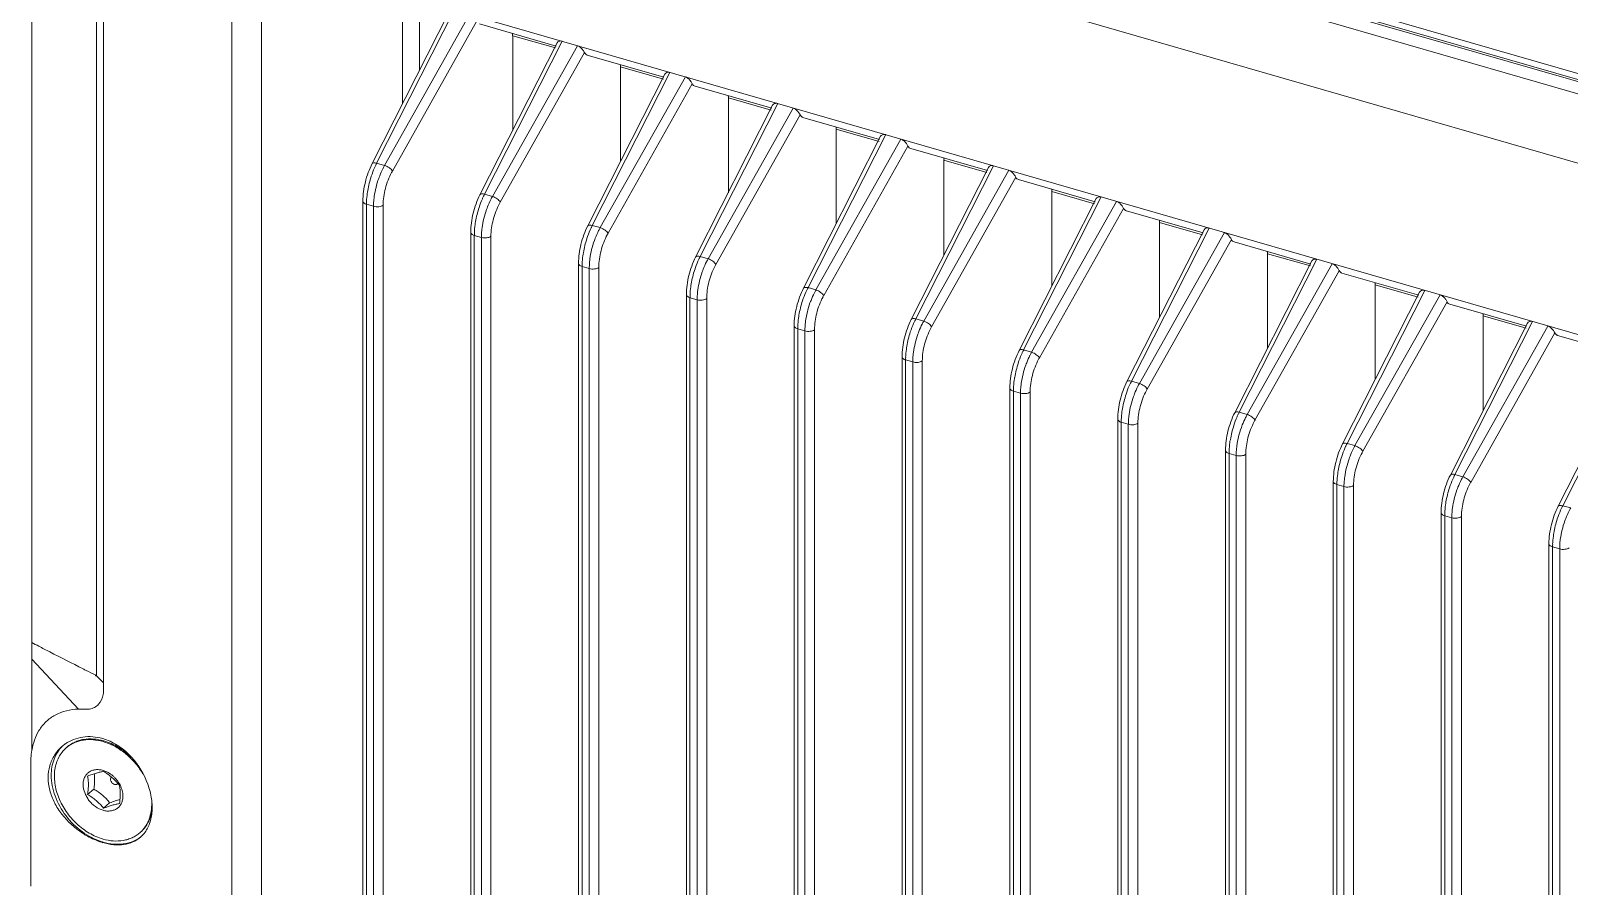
# Model space of a CAD drawing. Header units: millimetres. Extents: x 0 to 3564, y 0 to 2520.
# Drawn here: x 2375.2 to 2484, y 1919.8 to 1980.3 of the extents above; entities that cross this region are included whole.
import ezdxf

# ---------------------------------------------------------------- set-up
doc = ezdxf.new("R2010")
doc.units = ezdxf.units.MM
doc.layers.get('0').update_dxf_attribs({"lineweight": 13})

# ---------------------------------------------------------------- blocks, each defined once
blk = doc.blocks.new('A$C00222079')
for p, q in [((6.22, 23.87), (5.78, 23.49)), ((6.91, 22.51), (7.34, 22.89))]:
    blk.add_line(p, q)
for centre, radius, start, end in [((5.82, 23.86), 3.73, 71.8128, 73.8925), ((5.77, 24.8), 2.76, 124.5333, 130.8986), ((5.73, 25.09), 2.24, 128.8705, 130.8938), ((5.28, 22.37), 5.1, 30.4323, 31.1555), ((8.01, 22.47), 2.24, 310.8941, 312.9155), ((8.16, 22.04), 2.07, 310.9239, 318.5391), ((8.15, 24.58), 4.68, 253.0269, 253.8963), ((8.03, 24.1), 4.14, 252.6139, 253.8954)]:
    blk.add_arc(centre, radius, start, end)
for points, knots in [([(6.85, 27.44), (6.62, 27.5), (6.15, 27.59), (5.45, 27.57), (4.79, 27.4), (4.39, 27.19), (4.21, 27.07)], [0, 0, 0, 0, 0.261998, 0.514879, 0.76, 1, 1, 1, 1]), ([(4.33, 26.84), (4.41, 26.91), (4.58, 27.03), (4.87, 27.19), (5.17, 27.31), (5.62, 27.41), (6.22, 27.43), (6.69, 27.34), (6.93, 27.27)], [0, 0, 0, 0, 0.116286, 0.233593, 0.352871, 0.474937, 0.729326, 1, 1, 1, 1]), ([(6.87, 27.22), (6.64, 27.29), (6.18, 27.38), (5.6, 27.36), (5.16, 27.27), (4.86, 27.16), (4.58, 27.02), (4.41, 26.9), (4.33, 26.84)], [0, 0, 0, 0, 0.270316, 0.524847, 0.647069, 0.766487, 0.883841, 1, 1, 1, 1]), ([(9.65, 25.01), (9.49, 25.28), (9.12, 25.78), (8.45, 26.42), (7.7, 26.92), (7.15, 27.14), (6.87, 27.22)], [0, 0, 0, 0, 0.256117, 0.511979, 0.761604, 1, 1, 1, 1]), ([(6.93, 27.27), (7.28, 27.17), (7.98, 26.86), (8.59, 26.39), (8.87, 26.12)], [0, 0, 0, 0, 0.487118, 1, 1, 1, 1]), ([(8.88, 26.13), (8.61, 26.42), (8.03, 26.93), (7.33, 27.28), (6.98, 27.4)], [0, 0, 0, 0, 0.511319, 1, 1, 1, 1]), ([(3.97, 26.88), (3.77, 26.7), (3.41, 26.29), (3.07, 25.52), (2.96, 24.66), (3.08, 23.77), (3.41, 22.89), (4.12, 21.79), (4.87, 21.11), (5.43, 20.75)], [0, 0, 0, 0, 0.110779, 0.223415, 0.340175, 0.462703, 0.591528, 0.725827, 1, 1, 1, 1]), ([(3.98, 26.88), (3.85, 26.75), (3.63, 26.47), (3.3, 25.81), (3.21, 25.23), (3.21, 24.85)], [0, 0, 0, 0, 0.237804, 0.481875, 1, 1, 1, 1]), ([(4.27, 26.78), (4.16, 26.69), (3.96, 26.48), (3.73, 26.12), (3.56, 25.7), (3.45, 25.25), (3.42, 24.77), (3.46, 24.27), (3.56, 23.76), (3.73, 23.25), (3.97, 22.75), (4.26, 22.27), (4.61, 21.83), (5, 21.42), (5.43, 21.06), (6.04, 20.66), (6.53, 20.44), (6.87, 20.34)], [0, 0, 0, 0, 0.05183, 0.104458, 0.158586, 0.214743, 0.27325, 0.33421, 0.397528, 0.46294, 0.530041, 0.598325, 0.667217, 0.736111, 0.804398, 0.871501, 1, 1, 1, 1]), ([(10.33, 22.19), (10.36, 22.52), (10.33, 23.21), (9.97, 24.6), (9.38, 25.58), (8.88, 26.13)], [0, 0, 0, 0, 0.230273, 0.47968, 1, 1, 1, 1]), ([(6.87, 25.19), (6.78, 25.21), (6.6, 25.25), (6.34, 25.25), (6.09, 25.19), (5.87, 25.07), (5.69, 24.91), (5.56, 24.7), (5.48, 24.45), (5.46, 24.28), (5.46, 24.19)], [0, 0, 0, 0, 0.136999, 0.266428, 0.389247, 0.50766, 0.62481, 0.744133, 0.86857, 1, 1, 1, 1]), ([(6.91, 25.11), (6.83, 25.1), (6.66, 25.07), (6.39, 25), (6.09, 24.9), (5.89, 24.83), (5.78, 24.79)], [0, 0, 0, 0, 0.204428, 0.440769, 0.709115, 1, 1, 1, 1]), ([(8.08, 24.16), (8.01, 24.28), (7.9, 24.46), (7.72, 24.67), (7.52, 24.85), (7.24, 25.05), (6.99, 25.15), (6.87, 25.19)], [0, 0, 0, 0, 0.25442, 0.382873, 0.510825, 0.761319, 1, 1, 1, 1]), ([(8.03, 24.14), (7.96, 24.23), (7.8, 24.42), (7.53, 24.68), (7.23, 24.91), (7.02, 25.05), (6.91, 25.11)], [0, 0, 0, 0, 0.243221, 0.492743, 0.746206, 1, 1, 1, 1]), ([(3.21, 24.85), (3.21, 24.36), (3.42, 23.32), (4.2, 21.93), (5.34, 20.8), (6.3, 20.3), (6.79, 20.15)], [0, 0, 0, 0, 0.237626, 0.493501, 0.752993, 1, 1, 1, 1]), ([(5.46, 24.19), (5.46, 23.99), (5.53, 23.7), (5.7, 23.33), (5.87, 23.07), (6.08, 22.83), (6.4, 22.57), (6.68, 22.43), (6.87, 22.38)], [0, 0, 0, 0, 0.237649, 0.364578, 0.494405, 0.625031, 0.754273, 1, 1, 1, 1]), ([(5.84, 24.19), (5.84, 24.29), (5.83, 24.49), (5.8, 24.69), (5.78, 24.79)], [0, 0, 0, 0, 0.522764, 1, 1, 1, 1]), ([(5.78, 23.49), (5.79, 23.55), (5.82, 23.78), (5.84, 24.01), (5.84, 24.19)], [0, 0, 0, 0, 0.258902, 1, 1, 1, 1]), ([(6.22, 23.87), (6.23, 23.93), (6.26, 24.16), (6.28, 24.39), (6.28, 24.57)], [0, 0, 0, 0, 0.258895, 1, 1, 1, 1]), ([(6.28, 24.57), (6.28, 24.6), (6.27, 24.73), (6.26, 24.86), (6.25, 24.95)], [0, 0, 0, 0, 0.260939, 1, 1, 1, 1]), ([(7.4, 24.57), (7.4, 24.6), (7.41, 24.64), (7.44, 24.69), (7.45, 24.72), (7.46, 24.73)], [0, 0, 0, 0, 0.51828, 0.762133, 1, 1, 1, 1]), ([(7.68, 24.2), (7.64, 24.21), (7.57, 24.25), (7.48, 24.34), (7.42, 24.45), (7.4, 24.53), (7.4, 24.57)], [0, 0, 0, 0, 0.246106, 0.505616, 0.761983, 1, 1, 1, 1]), ([(7.92, 24.27), (7.91, 24.25), (7.88, 24.22), (7.82, 24.2), (7.75, 24.19), (7.71, 24.2), (7.68, 24.2)], [0, 0, 0, 0, 0.235089, 0.474254, 0.727492, 1, 1, 1, 1]), ([(8.03, 24.14), (8.05, 24.04), (8.08, 23.84), (8.09, 23.64), (8.09, 23.54)], [0, 0, 0, 0, 0.477241, 1, 1, 1, 1]), ([(8.28, 23.38), (8.28, 23.51), (8.24, 23.78), (8.14, 24.03), (8.08, 24.16)], [0, 0, 0, 0, 0.484404, 1, 1, 1, 1]), ([(5.78, 23.49), (5.89, 23.42), (6.1, 23.29), (6.4, 23.06), (6.67, 22.8), (6.83, 22.61), (6.91, 22.51)], [0, 0, 0, 0, 0.253794, 0.507257, 0.756779, 1, 1, 1, 1]), ([(7.34, 22.89), (7.27, 22.99), (7.11, 23.18), (6.84, 23.44), (6.54, 23.67), (6.33, 23.8), (6.22, 23.87)], [0, 0, 0, 0, 0.243221, 0.492743, 0.746206, 1, 1, 1, 1]), ([(6.87, 22.38), (6.96, 22.35), (7.14, 22.31), (7.41, 22.32), (7.65, 22.38), (7.87, 22.49), (8.05, 22.66), (8.18, 22.87), (8.26, 23.11), (8.28, 23.29), (8.28, 23.38)], [0, 0, 0, 0, 0.136999, 0.266428, 0.389247, 0.50766, 0.62481, 0.744133, 0.86857, 1, 1, 1, 1]), ([(6.91, 22.51), (7.01, 22.55), (7.22, 22.63), (7.51, 22.73), (7.78, 22.8), (7.95, 22.83), (8.03, 22.84)], [0, 0, 0, 0, 0.290885, 0.559231, 0.795572, 1, 1, 1, 1]), ([(8.07, 23.13), (7.95, 23.1), (7.71, 23.03), (7.47, 22.94), (7.34, 22.89)], [0, 0, 0, 0, 0.473379, 1, 1, 1, 1]), ([(8.09, 23.54), (8.09, 23.48), (8.08, 23.25), (8.06, 23.01), (8.03, 22.84)], [0, 0, 0, 0, 0.239408, 1, 1, 1, 1]), ([(9.53, 20.83), (9.6, 20.89), (9.72, 21.02), (9.88, 21.24), (10.02, 21.48), (10.17, 21.83), (10.29, 22.31), (10.32, 22.7), (10.31, 22.91)], [0, 0, 0, 0, 0.11782, 0.236586, 0.356981, 0.479606, 0.733095, 1, 1, 1, 1]), ([(10.31, 22.2), (10.28, 22.06), (10.2, 21.8), (10.03, 21.43), (9.81, 21.1), (9.63, 20.92), (9.53, 20.83)], [0, 0, 0, 0, 0.259837, 0.511539, 0.757326, 1, 1, 1, 1]), ([(9.72, 20.66), (9.89, 20.86), (10.18, 21.35), (10.3, 21.9), (10.33, 22.19)], [0, 0, 0, 0, 0.476373, 1, 1, 1, 1]), ([(5.43, 20.75), (5.54, 20.68), (5.97, 20.42), (6.43, 20.22), (6.78, 20.11)], [0, 0, 0, 0, 0.257591, 1, 1, 1, 1]), ([(6.87, 20.34), (7.11, 20.27), (7.58, 20.18), (8.18, 20.21), (8.63, 20.31), (8.93, 20.43), (9.22, 20.58), (9.39, 20.71), (9.47, 20.78)], [0, 0, 0, 0, 0.270674, 0.525062, 0.647129, 0.766407, 0.883714, 1, 1, 1, 1]), ([(6.85, 20.09), (7.1, 20.02), (7.6, 19.92), (8.33, 19.92), (8.99, 20.1), (9.36, 20.33), (9.52, 20.47)], [0, 0, 0, 0, 0.280581, 0.537986, 0.774784, 1, 1, 1, 1]), ([(6.88, 20.12), (7.11, 20.05), (7.58, 19.96), (8.28, 19.97), (8.92, 20.12), (9.31, 20.32), (9.48, 20.45)], [0, 0, 0, 0, 0.269777, 0.524852, 0.766736, 1, 1, 1, 1])]:
    blk.add_open_spline(points, degree=3, knots=knots)

msp = doc.modelspace()

# ---------------------------------------------------------------- linework, layer by layer
for p, q in [((2389.42, 1885.41), (2389.42, 2010.64)), ((2391.53, 1916.68), (2391.53, 2011.08)), ((2375.29, 1937.05), (2375.29, 2005.43)), ((2379.85, 1934.69), (2379.85, 1997.06)), ((2380.35, 1997.04), (2380.35, 1934.2)), ((2500.32, 1972.68), (2436.7, 1991.05)), ((2434.5, 1990.26), (2500.32, 1971.26)), ((2500.32, 1972.13), (2435.25, 1990.91)), ((2500.3, 1972.26), (2436.32, 1990.73)), ((2432.02, 1986.06), (2501.3, 1966.06)), ((2399.22, 1983.43), (2529.88, 1945.71)), ((2399.34, 1970.87), (2404.79, 1981.6)), ((2399.66, 1970.91), (2405.15, 1981.72)), ((2406.23, 1981.4), (2400.22, 1970.75)), ((2401.5, 1981.73), (2401.5, 1975.11)), ((2402.7, 1981.81), (2402.7, 1977.49)), ((2400.78, 1970.35), (2406.73, 1980.91)), ((2412.35, 1979.18), (2406.92, 1980.74)), ((2406.96, 1968.67), (2412.41, 1979.4)), ((2407.28, 1968.71), (2412.77, 1979.52)), ((2413.86, 1979.2), (2407.85, 1968.55)), ((2409.28, 1973.22), (2409.28, 1979.91)), ((2412.31, 1979.04), (2409.28, 1979.91)), ((2408.4, 1968.15), (2414.35, 1978.71)), ((2419.97, 1976.98), (2414.54, 1978.54)), ((2414.58, 1966.47), (2420.03, 1977.2)), ((2414.9, 1966.51), (2420.39, 1977.32)), ((2421.48, 1977), (2415.47, 1966.35)), ((2416.9, 1971.02), (2416.9, 1977.71)), ((2419.93, 1976.84), (2416.9, 1977.71)), ((2416.02, 1965.95), (2421.97, 1976.51)), ((2427.59, 1974.78), (2422.17, 1976.34)), ((2422.2, 1964.27), (2427.65, 1975)), ((2422.53, 1964.31), (2428.01, 1975.12)), ((2429.1, 1974.8), (2423.09, 1964.15)), ((2424.52, 1968.82), (2424.52, 1975.51)), ((2427.55, 1974.64), (2424.52, 1975.51)), ((2423.64, 1963.75), (2429.59, 1974.31)), ((2435.21, 1972.58), (2429.79, 1974.14)), ((2429.83, 1962.07), (2435.27, 1972.8)), ((2430.15, 1962.11), (2435.64, 1972.92)), ((2436.72, 1972.6), (2430.71, 1961.95)), ((2432.14, 1966.62), (2432.14, 1973.31)), ((2435.17, 1972.44), (2432.14, 1973.31)), ((2431.26, 1961.55), (2437.21, 1972.11)), ((2442.83, 1970.38), (2437.41, 1971.94)), ((2399.66, 1970.91), (2400.22, 1970.75)), ((2437.45, 1959.87), (2442.9, 1970.6)), ((2437.77, 1959.91), (2443.26, 1970.72)), ((2444.34, 1970.4), (2438.33, 1959.75)), ((2439.76, 1964.42), (2439.76, 1971.11)), ((2442.79, 1970.24), (2439.76, 1971.11)), ((2438.88, 1959.35), (2444.84, 1969.91)), ((2450.45, 1968.18), (2445.03, 1969.74)), ((2398.69, 1884.91), (2398.69, 1968.22)), ((2407.28, 1968.71), (2407.85, 1968.55)), ((2445.07, 1957.67), (2450.52, 1968.4)), ((2445.39, 1957.71), (2450.88, 1968.52)), ((2451.96, 1968.2), (2445.95, 1957.55)), ((2447.38, 1962.22), (2447.38, 1968.91)), ((2450.41, 1968.04), (2447.38, 1968.91)), ((2398.94, 1968), (2398.94, 1884.7)), ((2399.45, 1967.86), (2398.94, 1968)), ((2399.45, 1884.55), (2399.45, 1967.86)), ((2400.12, 1967.94), (2400.12, 1884.64)), ((2446.5, 1957.15), (2452.46, 1967.71)), ((2458.07, 1965.98), (2452.65, 1967.54)), ((2406.31, 1966.02), (2406.31, 1966.02)), ((2406.31, 1882.71), (2406.31, 1966.02)), ((2414.9, 1966.51), (2415.47, 1966.35)), ((2452.69, 1955.47), (2458.14, 1966.2)), ((2453.01, 1955.51), (2458.5, 1966.32)), ((2455, 1960.02), (2455, 1966.71)), ((2458.03, 1965.84), (2455, 1966.71)), ((2406.56, 1965.8), (2406.56, 1882.5)), ((2407.07, 1965.66), (2406.56, 1965.8)), ((2407.07, 1882.35), (2407.07, 1965.66)), ((2407.74, 1965.74), (2407.74, 1882.44)), ((2459.58, 1966), (2453.57, 1955.35)), ((2454.12, 1954.95), (2460.08, 1965.51)), ((2465.7, 1963.78), (2460.27, 1965.34)), ((2422.53, 1964.31), (2423.09, 1964.15)), ((2460.31, 1953.27), (2465.76, 1964)), ((2460.63, 1953.31), (2466.12, 1964.12)), ((2462.62, 1957.82), (2462.62, 1964.51)), ((2465.66, 1963.64), (2462.62, 1964.51)), ((2413.93, 1880.51), (2413.93, 1963.82)), ((2414.18, 1963.6), (2414.18, 1880.3)), ((2414.69, 1963.46), (2414.18, 1963.6)), ((2414.69, 1880.15), (2414.69, 1963.46)), ((2415.36, 1963.54), (2415.36, 1880.24)), ((2467.2, 1963.8), (2461.19, 1953.15)), ((2461.74, 1952.75), (2467.7, 1963.31)), ((2473.32, 1961.58), (2467.89, 1963.14)), ((2430.15, 1962.11), (2430.71, 1961.95)), ((2467.93, 1951.07), (2473.38, 1961.8)), ((2468.25, 1951.11), (2473.74, 1961.92)), ((2470.24, 1955.62), (2470.24, 1962.31)), ((2473.28, 1961.44), (2470.24, 1962.31)), ((2421.55, 1878.31), (2421.55, 1961.62)), ((2421.8, 1961.4), (2421.8, 1878.1)), ((2422.31, 1961.26), (2421.8, 1961.4)), ((2422.31, 1877.95), (2422.31, 1961.26)), ((2422.99, 1961.34), (2422.99, 1878.04)), ((2474.82, 1961.6), (2468.81, 1950.95)), ((2469.36, 1950.55), (2475.32, 1961.11)), ((2480.94, 1959.38), (2475.51, 1960.94)), ((2437.77, 1959.91), (2438.33, 1959.75)), ((2475.55, 1948.87), (2481, 1959.6)), ((2475.87, 1948.91), (2481.36, 1959.72)), ((2477.87, 1953.42), (2477.87, 1960.11)), ((2480.9, 1959.24), (2477.87, 1960.11)), ((2429.17, 1876.11), (2429.17, 1959.42)), ((2429.42, 1959.2), (2429.42, 1875.9)), ((2429.93, 1959.06), (2429.42, 1959.2)), ((2429.93, 1875.75), (2429.93, 1959.06)), ((2430.61, 1959.14), (2430.61, 1875.84)), ((2482.45, 1959.4), (2476.43, 1948.75)), ((2476.99, 1948.35), (2482.94, 1958.91)), ((2488.56, 1957.18), (2483.13, 1958.74)), ((2445.39, 1957.71), (2445.95, 1957.55)), ((2483.17, 1946.67), (2488.62, 1957.4)), ((2483.49, 1946.71), (2488.98, 1957.52)), ((2436.8, 1873.91), (2436.8, 1957.22)), ((2437.05, 1957), (2437.05, 1873.7)), ((2437.55, 1956.86), (2437.05, 1957)), ((2437.55, 1873.55), (2437.55, 1956.86)), ((2438.23, 1956.94), (2438.23, 1873.64)), ((2453.01, 1955.51), (2453.57, 1955.35)), ((2444.42, 1955.02), (2444.42, 1955.02)), ((2444.42, 1871.71), (2444.42, 1955.02)), ((2444.67, 1954.8), (2444.67, 1871.5)), ((2445.17, 1954.66), (2444.67, 1954.8)), ((2445.17, 1871.35), (2445.17, 1954.66)), ((2445.85, 1954.74), (2445.85, 1871.44)), ((2460.63, 1953.31), (2461.19, 1953.15)), ((2452.04, 1952.82), (2452.04, 1952.82)), ((2452.04, 1869.51), (2452.04, 1952.82)), ((2452.29, 1952.6), (2452.29, 1869.3)), ((2452.79, 1952.46), (2452.29, 1952.6)), ((2452.79, 1869.15), (2452.79, 1952.46)), ((2453.47, 1952.54), (2453.47, 1869.24)), ((2468.25, 1951.11), (2468.81, 1950.95)), ((2459.66, 1950.62), (2459.66, 1950.62)), ((2459.66, 1867.31), (2459.66, 1950.62)), ((2459.91, 1950.4), (2459.91, 1867.1)), ((2460.41, 1950.26), (2459.91, 1950.4)), ((2460.41, 1866.95), (2460.41, 1950.26)), ((2461.09, 1950.34), (2461.09, 1867.04)), ((2475.87, 1948.91), (2476.43, 1948.75)), ((2467.28, 1865.11), (2467.28, 1948.42)), ((2467.53, 1948.2), (2467.53, 1864.9)), ((2468.03, 1948.06), (2467.53, 1948.2)), ((2468.03, 1864.75), (2468.03, 1948.06)), ((2468.71, 1948.14), (2468.71, 1864.84)), ((2483.49, 1946.71), (2484.06, 1946.55)), ((2474.9, 1946.22), (2474.9, 1946.22)), ((2474.9, 1862.91), (2474.9, 1946.22)), ((2475.15, 1946), (2475.15, 1862.7)), ((2475.66, 1945.86), (2475.15, 1946)), ((2475.66, 1862.55), (2475.66, 1945.86)), ((2476.33, 1945.94), (2476.33, 1862.64)), ((2482.52, 1944.02), (2482.52, 1944.02)), ((2482.52, 1860.71), (2482.52, 1944.02)), ((2482.77, 1943.8), (2482.77, 1860.5)), ((2483.28, 1943.66), (2482.77, 1943.8)), ((2483.28, 1860.35), (2483.28, 1943.66)), ((2375.29, 1935.86), (2375.29, 1937.05)), ((2375.29, 1929.43), (2375.29, 1935.86)), ((2375.29, 1935.86), (2378.59, 1932.34)), ((2380.35, 1934.2), (2379.85, 1934.69)), ((2375.21, 1928.49), (2375.23, 1928.89)), ((2375.21, 1928.49), (2375.21, 1919.83))]:
    msp.add_line(p, q)
for centre, radius, start, end in [((2404.63, 1968.36), 5.58, 152.8673, 154.423), ((2404.93, 1968.12), 5.39, 150.7988, 153.359), ((2405.99, 1967.78), 7.06, 161.8313, 170.2792), ((2404.58, 1968.2), 4.37, 150.5754, 152.0618), ((2403.8, 1968), 4.86, 177.8387, 179.978), ((2412.25, 1966.16), 5.58, 152.8673, 154.423), ((2412.55, 1965.92), 5.39, 150.7988, 153.359), ((2404.07, 1967.85), 4.63, 176.5584, 179.9519), ((2413.61, 1965.58), 7.06, 161.8313, 170.2792), ((2412.2, 1966), 4.37, 150.5754, 152.0618), ((2419.87, 1963.96), 5.58, 152.8673, 154.423), ((2420.17, 1963.72), 5.39, 150.7988, 153.359), ((2411.43, 1965.8), 4.86, 177.8387, 179.978), ((2411.69, 1965.65), 4.63, 176.5584, 179.9519), ((2421.23, 1963.38), 7.06, 161.8313, 170.2792), ((2419.82, 1963.8), 4.37, 150.5754, 152.0618), ((2427.5, 1961.76), 5.58, 152.8673, 154.423), ((2427.8, 1961.52), 5.39, 150.7988, 153.359), ((2419.05, 1963.6), 4.86, 177.8387, 179.978), ((2419.32, 1963.45), 4.63, 176.5584, 179.9519), ((2428.85, 1961.18), 7.06, 161.8313, 170.2792), ((2427.44, 1961.6), 4.37, 150.5754, 152.0618), ((2435.12, 1959.56), 5.58, 152.8673, 154.423), ((2435.42, 1959.32), 5.39, 150.7988, 153.359), ((2426.67, 1961.4), 4.86, 177.8387, 179.978), ((2426.94, 1961.25), 4.63, 176.5584, 179.9519), ((2436.47, 1958.98), 7.06, 161.8313, 170.2792), ((2435.06, 1959.4), 4.37, 150.5754, 152.0618), ((2442.74, 1957.36), 5.58, 152.8673, 154.423), ((2443.04, 1957.12), 5.39, 150.7988, 153.359), ((2434.29, 1959.2), 4.86, 177.8387, 179.978), ((2434.56, 1959.05), 4.63, 176.5584, 179.9519), ((2444.09, 1956.78), 7.06, 161.8313, 170.2792), ((2442.69, 1957.2), 4.37, 150.5754, 152.0618), ((2450.36, 1955.16), 5.58, 152.8673, 154.423), ((2450.66, 1954.92), 5.39, 150.7988, 153.359), ((2441.91, 1957), 4.86, 177.8387, 179.978), ((2442.18, 1956.85), 4.63, 176.5584, 179.9519), ((2451.72, 1954.58), 7.06, 161.8313, 170.2792), ((2450.31, 1955), 4.37, 150.5754, 152.0618), ((2457.98, 1952.96), 5.58, 152.8673, 154.423), ((2458.28, 1952.72), 5.39, 150.7988, 153.359), ((2449.53, 1954.8), 4.86, 177.8387, 179.978), ((2449.8, 1954.65), 4.63, 176.5584, 179.9519), ((2459.34, 1952.38), 7.06, 161.8313, 170.2792), ((2457.93, 1952.8), 4.37, 150.5754, 152.0618), ((2465.6, 1950.76), 5.58, 152.8673, 154.423), ((2465.9, 1950.52), 5.39, 150.7988, 153.359), ((2457.15, 1952.6), 4.86, 177.8387, 179.978), ((2457.42, 1952.45), 4.63, 176.5584, 179.9519), ((2466.96, 1950.18), 7.06, 161.8313, 170.2792), ((2465.55, 1950.6), 4.37, 150.5754, 152.0618), ((2473.22, 1948.56), 5.58, 152.8673, 154.423), ((2473.52, 1948.32), 5.39, 150.7988, 153.359), ((2464.77, 1950.4), 4.86, 177.8387, 179.978), ((2465.04, 1950.25), 4.63, 176.5584, 179.9519), ((2474.58, 1947.98), 7.06, 161.8313, 170.2792), ((2473.17, 1948.4), 4.37, 150.5754, 152.0618), ((2480.84, 1946.36), 5.58, 152.8673, 154.423), ((2481.14, 1946.12), 5.39, 150.7988, 153.359), ((2472.39, 1948.2), 4.86, 177.8387, 179.978), ((2472.66, 1948.05), 4.63, 176.5584, 179.9519), ((2482.2, 1945.78), 7.06, 161.8313, 170.2792), ((2480.79, 1946.2), 4.37, 150.5754, 152.0618), ((2488.46, 1944.16), 5.58, 152.8673, 154.423), ((2488.76, 1943.92), 5.39, 150.7988, 153.359), ((2480.01, 1946), 4.86, 177.8387, 179.978), ((2480.28, 1945.85), 4.63, 176.5584, 179.9519), ((2489.82, 1943.58), 7.06, 161.8313, 170.2792), ((2487.64, 1943.8), 4.86, 177.8387, 179.978), ((2487.91, 1943.65), 4.63, 176.5584, 179.9519), ((2393.86, 1970.83), 38.55, 241.2071, 242.0312)]:
    msp.add_arc(centre, radius, start, end)
for centre, start_param, end_param in [((2408.75, 1979.48), -0.975342, -0.77702), ((2414.81, 1979.51), -3.59988, -3.069737), ((2416.37, 1977.28), -0.975342, -0.77702), ((2422.43, 1977.31), -3.59988, -3.069737), ((2424, 1975.08), -0.975342, -0.77702), ((2430.05, 1975.11), -3.59988, -3.069737), ((2431.62, 1972.88), -0.975342, -0.77702), ((2437.67, 1972.91), -3.59988, -3.069737), ((2439.24, 1970.68), -0.975342, -0.77702), ((2445.29, 1970.71), -3.59988, -3.069737), ((2446.86, 1968.48), -0.975342, -0.77702), ((2452.91, 1968.51), -3.59988, -3.069737), ((2454.48, 1966.28), -0.975342, -0.77702), ((2460.53, 1966.31), -3.59988, -3.069737), ((2462.1, 1964.08), -0.975342, -0.77702), ((2468.15, 1964.11), -3.59988, -3.069737), ((2469.72, 1961.88), -0.975342, -0.77702), ((2475.77, 1961.91), -3.59988, -3.069737), ((2477.34, 1959.68), -0.975342, -0.77702), ((2483.4, 1959.71), -3.59988, -3.069737)]:
    msp.add_ellipse(centre, major_axis=(0.293, 0.956), ratio=0.452555, start_param=start_param, end_param=end_param)
for points, knots in [([(2412.77, 1979.52), (2412.7, 1979.54), (2412.56, 1979.54), (2412.44, 1979.45), (2412.41, 1979.4)], [0, 0, 0, 0, 0.557114, 1, 1, 1, 1]), ([(2414.07, 1979.08), (2414.06, 1979.09), (2413.99, 1979.14), (2413.92, 1979.19), (2413.86, 1979.2)], [0, 0, 0, 0, 0.260698, 1, 1, 1, 1]), ([(2414.35, 1978.71), (2414.32, 1978.77), (2414.24, 1978.9), (2414.14, 1979.02), (2414.07, 1979.08)], [0, 0, 0, 0, 0.445846, 1, 1, 1, 1]), ([(2420.39, 1977.32), (2420.32, 1977.34), (2420.18, 1977.34), (2420.06, 1977.25), (2420.03, 1977.2)], [0, 0, 0, 0, 0.557114, 1, 1, 1, 1]), ([(2421.69, 1976.88), (2421.68, 1976.89), (2421.61, 1976.94), (2421.54, 1976.99), (2421.48, 1977)], [0, 0, 0, 0, 0.260698, 1, 1, 1, 1]), ([(2421.97, 1976.51), (2421.94, 1976.57), (2421.86, 1976.7), (2421.76, 1976.82), (2421.69, 1976.88)], [0, 0, 0, 0, 0.445846, 1, 1, 1, 1]), ([(2428.01, 1975.12), (2427.94, 1975.14), (2427.8, 1975.14), (2427.68, 1975.05), (2427.65, 1975)], [0, 0, 0, 0, 0.557114, 1, 1, 1, 1]), ([(2429.32, 1974.68), (2429.3, 1974.69), (2429.23, 1974.74), (2429.16, 1974.79), (2429.1, 1974.8)], [0, 0, 0, 0, 0.260698, 1, 1, 1, 1]), ([(2429.59, 1974.31), (2429.56, 1974.37), (2429.48, 1974.5), (2429.38, 1974.62), (2429.32, 1974.68)], [0, 0, 0, 0, 0.445846, 1, 1, 1, 1]), ([(2435.64, 1972.92), (2435.56, 1972.94), (2435.42, 1972.94), (2435.3, 1972.85), (2435.28, 1972.8)], [0, 0, 0, 0, 0.557114, 1, 1, 1, 1]), ([(2436.94, 1972.48), (2436.92, 1972.49), (2436.85, 1972.54), (2436.78, 1972.59), (2436.72, 1972.6)], [0, 0, 0, 0, 0.260698, 1, 1, 1, 1]), ([(2437.21, 1972.11), (2437.19, 1972.17), (2437.1, 1972.3), (2437, 1972.42), (2436.94, 1972.48)], [0, 0, 0, 0, 0.445846, 1, 1, 1, 1]), ([(2399.34, 1970.87), (2399.13, 1970.46), (2398.82, 1969.59), (2398.69, 1968.67), (2398.69, 1968.22)], [0, 0, 0, 0, 0.505225, 1, 1, 1, 1]), ([(2399.6, 1970.77), (2399.57, 1970.71), (2399.45, 1970.45), (2399.35, 1970.19), (2399.28, 1969.98)], [0, 0, 0, 0, 0.24306, 1, 1, 1, 1]), ([(2399.34, 1970.87), (2399.36, 1970.91), (2399.49, 1970.95), (2399.59, 1970.93), (2399.66, 1970.91)], [0, 0, 0, 0, 0.379349, 1, 1, 1, 1]), ([(2399.81, 1969.83), (2399.83, 1969.89), (2399.92, 1970.13), (2400.03, 1970.36), (2400.11, 1970.54)], [0, 0, 0, 0, 0.254392, 1, 1, 1, 1]), ([(2400.22, 1970.75), (2400.34, 1970.71), (2400.55, 1970.6), (2400.73, 1970.44), (2400.78, 1970.35)], [0, 0, 0, 0, 0.547491, 1, 1, 1, 1]), ([(2443.26, 1970.72), (2443.19, 1970.74), (2443.04, 1970.74), (2442.92, 1970.65), (2442.9, 1970.6)], [0, 0, 0, 0, 0.557114, 1, 1, 1, 1]), ([(2444.56, 1970.28), (2444.54, 1970.29), (2444.48, 1970.34), (2444.4, 1970.39), (2444.34, 1970.4)], [0, 0, 0, 0, 0.260698, 1, 1, 1, 1]), ([(2399.45, 1968.13), (2399.46, 1968.27), (2399.52, 1968.85), (2399.66, 1969.41), (2399.81, 1969.83)], [0, 0, 0, 0, 0.239571, 1, 1, 1, 1]), ([(2400.12, 1967.94), (2400.12, 1968.34), (2400.24, 1969.14), (2400.53, 1969.89), (2400.72, 1970.25)], [0, 0, 0, 0, 0.490317, 1, 1, 1, 1]), ([(2444.84, 1969.91), (2444.81, 1969.97), (2444.72, 1970.1), (2444.62, 1970.22), (2444.56, 1970.28)], [0, 0, 0, 0, 0.445846, 1, 1, 1, 1]), ([(2398.94, 1968), (2398.91, 1968.01), (2398.8, 1968.05), (2398.69, 1968.14), (2398.69, 1968.22)], [0, 0, 0, 0, 0.323987, 1, 1, 1, 1]), ([(2399.03, 1968.97), (2399.02, 1968.9), (2398.98, 1968.64), (2398.95, 1968.38), (2398.94, 1968.18)], [0, 0, 0, 0, 0.257975, 1, 1, 1, 1]), ([(2406.96, 1968.67), (2406.75, 1968.26), (2406.44, 1967.39), (2406.31, 1966.47), (2406.31, 1966.02)], [0, 0, 0, 0, 0.505225, 1, 1, 1, 1]), ([(2407.22, 1968.57), (2407.19, 1968.51), (2407.07, 1968.25), (2406.97, 1967.99), (2406.9, 1967.78)], [0, 0, 0, 0, 0.24306, 1, 1, 1, 1]), ([(2406.96, 1968.67), (2406.98, 1968.71), (2407.11, 1968.75), (2407.22, 1968.73), (2407.28, 1968.71)], [0, 0, 0, 0, 0.379349, 1, 1, 1, 1]), ([(2407.43, 1967.63), (2407.45, 1967.69), (2407.54, 1967.93), (2407.65, 1968.16), (2407.73, 1968.34)], [0, 0, 0, 0, 0.254392, 1, 1, 1, 1]), ([(2407.85, 1968.55), (2407.97, 1968.51), (2408.17, 1968.4), (2408.35, 1968.24), (2408.4, 1968.15)], [0, 0, 0, 0, 0.547491, 1, 1, 1, 1]), ([(2450.88, 1968.52), (2450.81, 1968.54), (2450.66, 1968.54), (2450.54, 1968.45), (2450.52, 1968.4)], [0, 0, 0, 0, 0.557114, 1, 1, 1, 1]), ([(2452.18, 1968.08), (2452.16, 1968.09), (2452.1, 1968.14), (2452.02, 1968.19), (2451.96, 1968.2)], [0, 0, 0, 0, 0.260698, 1, 1, 1, 1]), ([(2400.12, 1967.94), (2400.04, 1967.87), (2399.8, 1967.81), (2399.57, 1967.82), (2399.45, 1967.86)], [0, 0, 0, 0, 0.463301, 1, 1, 1, 1]), ([(2407.08, 1965.93), (2407.08, 1966.07), (2407.14, 1966.65), (2407.28, 1967.21), (2407.43, 1967.63)], [0, 0, 0, 0, 0.239571, 1, 1, 1, 1]), ([(2407.74, 1965.74), (2407.74, 1966.14), (2407.87, 1966.94), (2408.15, 1967.69), (2408.34, 1968.05)], [0, 0, 0, 0, 0.490317, 1, 1, 1, 1]), ([(2452.46, 1967.71), (2452.43, 1967.77), (2452.34, 1967.9), (2452.24, 1968.02), (2452.18, 1968.08)], [0, 0, 0, 0, 0.445846, 1, 1, 1, 1]), ([(2406.56, 1965.8), (2406.53, 1965.81), (2406.42, 1965.85), (2406.31, 1965.94), (2406.31, 1966.02)], [0, 0, 0, 0, 0.323987, 1, 1, 1, 1]), ([(2406.65, 1966.77), (2406.64, 1966.7), (2406.6, 1966.44), (2406.57, 1966.18), (2406.57, 1965.98)], [0, 0, 0, 0, 0.257975, 1, 1, 1, 1]), ([(2414.58, 1966.47), (2414.37, 1966.06), (2414.06, 1965.19), (2413.93, 1964.27), (2413.93, 1963.82)], [0, 0, 0, 0, 0.505225, 1, 1, 1, 1]), ([(2414.84, 1966.37), (2414.81, 1966.31), (2414.69, 1966.05), (2414.59, 1965.79), (2414.52, 1965.58)], [0, 0, 0, 0, 0.24306, 1, 1, 1, 1]), ([(2414.58, 1966.47), (2414.6, 1966.51), (2414.73, 1966.55), (2414.84, 1966.53), (2414.9, 1966.51)], [0, 0, 0, 0, 0.379349, 1, 1, 1, 1]), ([(2415.05, 1965.43), (2415.07, 1965.49), (2415.16, 1965.73), (2415.27, 1965.96), (2415.35, 1966.14)], [0, 0, 0, 0, 0.254392, 1, 1, 1, 1]), ([(2415.47, 1966.35), (2415.59, 1966.31), (2415.79, 1966.2), (2415.97, 1966.04), (2416.02, 1965.95)], [0, 0, 0, 0, 0.547491, 1, 1, 1, 1]), ([(2458.5, 1966.32), (2458.43, 1966.34), (2458.28, 1966.34), (2458.16, 1966.25), (2458.14, 1966.2)], [0, 0, 0, 0, 0.557114, 1, 1, 1, 1]), ([(2407.74, 1965.74), (2407.66, 1965.67), (2407.42, 1965.61), (2407.19, 1965.62), (2407.07, 1965.66)], [0, 0, 0, 0, 0.463301, 1, 1, 1, 1]), ([(2414.7, 1963.73), (2414.7, 1963.87), (2414.76, 1964.45), (2414.9, 1965.01), (2415.05, 1965.43)], [0, 0, 0, 0, 0.239571, 1, 1, 1, 1]), ([(2415.36, 1963.54), (2415.36, 1963.94), (2415.49, 1964.74), (2415.77, 1965.49), (2415.96, 1965.85)], [0, 0, 0, 0, 0.490317, 1, 1, 1, 1]), ([(2459.8, 1965.88), (2459.78, 1965.89), (2459.72, 1965.94), (2459.64, 1965.99), (2459.58, 1966)], [0, 0, 0, 0, 0.260698, 1, 1, 1, 1]), ([(2460.08, 1965.51), (2460.05, 1965.57), (2459.96, 1965.7), (2459.86, 1965.82), (2459.8, 1965.88)], [0, 0, 0, 0, 0.445846, 1, 1, 1, 1]), ([(2414.27, 1964.57), (2414.26, 1964.5), (2414.22, 1964.24), (2414.19, 1963.98), (2414.19, 1963.78)], [0, 0, 0, 0, 0.257975, 1, 1, 1, 1]), ([(2422.2, 1964.27), (2422, 1963.86), (2421.69, 1962.99), (2421.55, 1962.07), (2421.55, 1961.62)], [0, 0, 0, 0, 0.505225, 1, 1, 1, 1]), ([(2422.46, 1964.17), (2422.43, 1964.11), (2422.31, 1963.85), (2422.21, 1963.59), (2422.14, 1963.38)], [0, 0, 0, 0, 0.24306, 1, 1, 1, 1]), ([(2422.2, 1964.27), (2422.22, 1964.31), (2422.35, 1964.35), (2422.46, 1964.33), (2422.53, 1964.31)], [0, 0, 0, 0, 0.379349, 1, 1, 1, 1]), ([(2422.67, 1963.23), (2422.7, 1963.29), (2422.78, 1963.53), (2422.89, 1963.76), (2422.97, 1963.94)], [0, 0, 0, 0, 0.254392, 1, 1, 1, 1]), ([(2423.09, 1964.15), (2423.21, 1964.11), (2423.41, 1964), (2423.59, 1963.84), (2423.64, 1963.75)], [0, 0, 0, 0, 0.547491, 1, 1, 1, 1]), ([(2466.12, 1964.12), (2466.05, 1964.14), (2465.91, 1964.14), (2465.79, 1964.05), (2465.76, 1964)], [0, 0, 0, 0, 0.557114, 1, 1, 1, 1]), ([(2414.18, 1963.6), (2414.15, 1963.61), (2414.04, 1963.65), (2413.93, 1963.74), (2413.93, 1963.82)], [0, 0, 0, 0, 0.324568, 1, 1, 1, 1]), ([(2415.36, 1963.54), (2415.28, 1963.47), (2415.04, 1963.41), (2414.81, 1963.42), (2414.69, 1963.46)], [0, 0, 0, 0, 0.463301, 1, 1, 1, 1]), ([(2422.32, 1961.53), (2422.33, 1961.67), (2422.38, 1962.25), (2422.53, 1962.81), (2422.67, 1963.23)], [0, 0, 0, 0, 0.239571, 1, 1, 1, 1]), ([(2422.99, 1961.34), (2422.99, 1961.74), (2423.11, 1962.54), (2423.39, 1963.29), (2423.58, 1963.65)], [0, 0, 0, 0, 0.490317, 1, 1, 1, 1]), ([(2467.42, 1963.68), (2467.4, 1963.69), (2467.34, 1963.74), (2467.26, 1963.79), (2467.2, 1963.8)], [0, 0, 0, 0, 0.260698, 1, 1, 1, 1]), ([(2467.7, 1963.31), (2467.67, 1963.37), (2467.59, 1963.5), (2467.49, 1963.62), (2467.42, 1963.68)], [0, 0, 0, 0, 0.445846, 1, 1, 1, 1]), ([(2421.89, 1962.37), (2421.88, 1962.3), (2421.84, 1962.04), (2421.81, 1961.78), (2421.81, 1961.58)], [0, 0, 0, 0, 0.257975, 1, 1, 1, 1]), ([(2429.83, 1962.07), (2429.62, 1961.66), (2429.31, 1960.79), (2429.17, 1959.87), (2429.17, 1959.42)], [0, 0, 0, 0, 0.505225, 1, 1, 1, 1]), ([(2430.08, 1961.97), (2430.05, 1961.91), (2429.93, 1961.65), (2429.83, 1961.39), (2429.76, 1961.18)], [0, 0, 0, 0, 0.24306, 1, 1, 1, 1]), ([(2429.83, 1962.07), (2429.84, 1962.11), (2429.97, 1962.15), (2430.08, 1962.13), (2430.15, 1962.11)], [0, 0, 0, 0, 0.379349, 1, 1, 1, 1]), ([(2430.29, 1961.03), (2430.32, 1961.09), (2430.41, 1961.33), (2430.51, 1961.56), (2430.6, 1961.74)], [0, 0, 0, 0, 0.254392, 1, 1, 1, 1]), ([(2430.71, 1961.95), (2430.83, 1961.91), (2431.03, 1961.8), (2431.21, 1961.64), (2431.26, 1961.55)], [0, 0, 0, 0, 0.547491, 1, 1, 1, 1]), ([(2473.74, 1961.92), (2473.67, 1961.94), (2473.53, 1961.94), (2473.41, 1961.85), (2473.38, 1961.8)], [0, 0, 0, 0, 0.557114, 1, 1, 1, 1]), ([(2421.8, 1961.4), (2421.77, 1961.41), (2421.67, 1961.45), (2421.55, 1961.54), (2421.55, 1961.62)], [0, 0, 0, 0, 0.323987, 1, 1, 1, 1]), ([(2422.99, 1961.34), (2422.9, 1961.27), (2422.66, 1961.21), (2422.43, 1961.22), (2422.31, 1961.26)], [0, 0, 0, 0, 0.463301, 1, 1, 1, 1]), ([(2429.94, 1959.33), (2429.95, 1959.47), (2430, 1960.05), (2430.15, 1960.61), (2430.29, 1961.03)], [0, 0, 0, 0, 0.239571, 1, 1, 1, 1]), ([(2430.61, 1959.14), (2430.61, 1959.54), (2430.73, 1960.34), (2431.01, 1961.09), (2431.21, 1961.45)], [0, 0, 0, 0, 0.490317, 1, 1, 1, 1]), ([(2475.04, 1961.48), (2475.03, 1961.49), (2474.96, 1961.54), (2474.88, 1961.59), (2474.82, 1961.6)], [0, 0, 0, 0, 0.260698, 1, 1, 1, 1]), ([(2475.32, 1961.11), (2475.29, 1961.17), (2475.21, 1961.3), (2475.11, 1961.42), (2475.04, 1961.48)], [0, 0, 0, 0, 0.445846, 1, 1, 1, 1]), ([(2429.51, 1960.17), (2429.5, 1960.1), (2429.46, 1959.84), (2429.44, 1959.58), (2429.43, 1959.38)], [0, 0, 0, 0, 0.257975, 1, 1, 1, 1]), ([(2437.45, 1959.87), (2437.24, 1959.46), (2436.93, 1958.59), (2436.8, 1957.67), (2436.8, 1957.22)], [0, 0, 0, 0, 0.505225, 1, 1, 1, 1]), ([(2437.7, 1959.77), (2437.67, 1959.71), (2437.55, 1959.45), (2437.45, 1959.19), (2437.38, 1958.98)], [0, 0, 0, 0, 0.24306, 1, 1, 1, 1]), ([(2437.45, 1959.87), (2437.47, 1959.91), (2437.59, 1959.95), (2437.7, 1959.93), (2437.77, 1959.91)], [0, 0, 0, 0, 0.379349, 1, 1, 1, 1]), ([(2437.92, 1958.83), (2437.94, 1958.89), (2438.03, 1959.13), (2438.13, 1959.36), (2438.22, 1959.54)], [0, 0, 0, 0, 0.254392, 1, 1, 1, 1]), ([(2438.33, 1959.75), (2438.45, 1959.71), (2438.65, 1959.6), (2438.84, 1959.44), (2438.88, 1959.35)], [0, 0, 0, 0, 0.547491, 1, 1, 1, 1]), ([(2481.36, 1959.72), (2481.29, 1959.74), (2481.15, 1959.74), (2481.03, 1959.65), (2481, 1959.6)], [0, 0, 0, 0, 0.557114, 1, 1, 1, 1]), ([(2429.42, 1959.2), (2429.39, 1959.21), (2429.29, 1959.25), (2429.18, 1959.34), (2429.17, 1959.42)], [0, 0, 0, 0, 0.323987, 1, 1, 1, 1]), ([(2430.61, 1959.14), (2430.52, 1959.07), (2430.29, 1959.01), (2430.05, 1959.02), (2429.93, 1959.06)], [0, 0, 0, 0, 0.463301, 1, 1, 1, 1]), ([(2437.56, 1957.13), (2437.57, 1957.27), (2437.63, 1957.85), (2437.77, 1958.41), (2437.92, 1958.83)], [0, 0, 0, 0, 0.239571, 1, 1, 1, 1]), ([(2438.23, 1956.94), (2438.23, 1957.34), (2438.35, 1958.14), (2438.64, 1958.89), (2438.83, 1959.25)], [0, 0, 0, 0, 0.490317, 1, 1, 1, 1]), ([(2482.66, 1959.28), (2482.65, 1959.29), (2482.58, 1959.34), (2482.51, 1959.39), (2482.45, 1959.4)], [0, 0, 0, 0, 0.260698, 1, 1, 1, 1]), ([(2482.94, 1958.91), (2482.91, 1958.97), (2482.83, 1959.1), (2482.73, 1959.22), (2482.66, 1959.28)], [0, 0, 0, 0, 0.445846, 1, 1, 1, 1]), ([(2437.13, 1957.97), (2437.12, 1957.9), (2437.08, 1957.64), (2437.06, 1957.38), (2437.05, 1957.18)], [0, 0, 0, 0, 0.257975, 1, 1, 1, 1]), ([(2445.07, 1957.67), (2444.86, 1957.26), (2444.55, 1956.39), (2444.42, 1955.47), (2444.42, 1955.02)], [0, 0, 0, 0, 0.505225, 1, 1, 1, 1]), ([(2445.32, 1957.57), (2445.29, 1957.51), (2445.17, 1957.25), (2445.07, 1956.99), (2445, 1956.78)], [0, 0, 0, 0, 0.24306, 1, 1, 1, 1]), ([(2445.07, 1957.67), (2445.09, 1957.71), (2445.21, 1957.75), (2445.32, 1957.73), (2445.39, 1957.71)], [0, 0, 0, 0, 0.379349, 1, 1, 1, 1]), ([(2445.54, 1956.63), (2445.56, 1956.69), (2445.65, 1956.93), (2445.75, 1957.16), (2445.84, 1957.34)], [0, 0, 0, 0, 0.254392, 1, 1, 1, 1]), ([(2445.95, 1957.55), (2446.07, 1957.51), (2446.27, 1957.4), (2446.46, 1957.24), (2446.5, 1957.15)], [0, 0, 0, 0, 0.547491, 1, 1, 1, 1]), ([(2437.05, 1957), (2437.01, 1957.01), (2436.91, 1957.05), (2436.8, 1957.14), (2436.8, 1957.22)], [0, 0, 0, 0, 0.324568, 1, 1, 1, 1]), ([(2438.23, 1956.94), (2438.14, 1956.87), (2437.91, 1956.81), (2437.67, 1956.82), (2437.55, 1956.86)], [0, 0, 0, 0, 0.463301, 1, 1, 1, 1]), ([(2445.18, 1954.93), (2445.19, 1955.07), (2445.25, 1955.65), (2445.39, 1956.21), (2445.54, 1956.63)], [0, 0, 0, 0, 0.239571, 1, 1, 1, 1]), ([(2445.85, 1954.74), (2445.85, 1955.14), (2445.97, 1955.94), (2446.26, 1956.69), (2446.45, 1957.05)], [0, 0, 0, 0, 0.490317, 1, 1, 1, 1]), ([(2444.75, 1955.77), (2444.74, 1955.7), (2444.7, 1955.44), (2444.68, 1955.18), (2444.67, 1954.98)], [0, 0, 0, 0, 0.257975, 1, 1, 1, 1]), ([(2452.69, 1955.47), (2452.48, 1955.06), (2452.17, 1954.19), (2452.04, 1953.27), (2452.04, 1952.82)], [0, 0, 0, 0, 0.505225, 1, 1, 1, 1]), ([(2452.94, 1955.37), (2452.91, 1955.31), (2452.79, 1955.05), (2452.69, 1954.79), (2452.63, 1954.58)], [0, 0, 0, 0, 0.24306, 1, 1, 1, 1]), ([(2452.69, 1955.47), (2452.71, 1955.51), (2452.83, 1955.55), (2452.94, 1955.53), (2453.01, 1955.51)], [0, 0, 0, 0, 0.379349, 1, 1, 1, 1]), ([(2453.16, 1954.43), (2453.18, 1954.49), (2453.27, 1954.73), (2453.37, 1954.96), (2453.46, 1955.14)], [0, 0, 0, 0, 0.254392, 1, 1, 1, 1]), ([(2453.57, 1955.35), (2453.69, 1955.31), (2453.89, 1955.2), (2454.08, 1955.04), (2454.12, 1954.95)], [0, 0, 0, 0, 0.547491, 1, 1, 1, 1]), ([(2444.67, 1954.8), (2444.63, 1954.81), (2444.53, 1954.85), (2444.42, 1954.94), (2444.42, 1955.02)], [0, 0, 0, 0, 0.323987, 1, 1, 1, 1]), ([(2445.85, 1954.74), (2445.76, 1954.67), (2445.53, 1954.61), (2445.29, 1954.62), (2445.17, 1954.66)], [0, 0, 0, 0, 0.463301, 1, 1, 1, 1]), ([(2452.8, 1952.73), (2452.81, 1952.87), (2452.87, 1953.45), (2453.01, 1954.01), (2453.16, 1954.43)], [0, 0, 0, 0, 0.239571, 1, 1, 1, 1]), ([(2453.47, 1952.54), (2453.47, 1952.94), (2453.59, 1953.74), (2453.88, 1954.49), (2454.07, 1954.85)], [0, 0, 0, 0, 0.490317, 1, 1, 1, 1]), ([(2452.38, 1953.57), (2452.36, 1953.5), (2452.32, 1953.24), (2452.3, 1952.98), (2452.29, 1952.78)], [0, 0, 0, 0, 0.257975, 1, 1, 1, 1]), ([(2460.31, 1953.27), (2460.1, 1952.86), (2459.79, 1951.99), (2459.66, 1951.07), (2459.66, 1950.62)], [0, 0, 0, 0, 0.505225, 1, 1, 1, 1]), ([(2460.56, 1953.17), (2460.53, 1953.11), (2460.41, 1952.85), (2460.31, 1952.59), (2460.25, 1952.38)], [0, 0, 0, 0, 0.24306, 1, 1, 1, 1]), ([(2460.31, 1953.27), (2460.33, 1953.31), (2460.46, 1953.35), (2460.56, 1953.33), (2460.63, 1953.31)], [0, 0, 0, 0, 0.379349, 1, 1, 1, 1]), ([(2461.19, 1953.15), (2461.31, 1953.11), (2461.52, 1953), (2461.7, 1952.84), (2461.74, 1952.75)], [0, 0, 0, 0, 0.547491, 1, 1, 1, 1]), ([(2452.29, 1952.6), (2452.25, 1952.61), (2452.15, 1952.65), (2452.04, 1952.74), (2452.04, 1952.82)], [0, 0, 0, 0, 0.323987, 1, 1, 1, 1]), ([(2453.47, 1952.54), (2453.39, 1952.47), (2453.15, 1952.41), (2452.91, 1952.42), (2452.79, 1952.46)], [0, 0, 0, 0, 0.463301, 1, 1, 1, 1]), ([(2460.42, 1950.53), (2460.43, 1950.67), (2460.49, 1951.25), (2460.63, 1951.81), (2460.78, 1952.23)], [0, 0, 0, 0, 0.239571, 1, 1, 1, 1]), ([(2460.78, 1952.23), (2460.8, 1952.29), (2460.89, 1952.53), (2460.99, 1952.76), (2461.08, 1952.94)], [0, 0, 0, 0, 0.254392, 1, 1, 1, 1]), ([(2461.09, 1950.34), (2461.09, 1950.74), (2461.21, 1951.54), (2461.5, 1952.29), (2461.69, 1952.65)], [0, 0, 0, 0, 0.490317, 1, 1, 1, 1]), ([(2460, 1951.37), (2459.98, 1951.3), (2459.94, 1951.04), (2459.92, 1950.78), (2459.91, 1950.58)], [0, 0, 0, 0, 0.257975, 1, 1, 1, 1]), ([(2467.93, 1951.07), (2467.72, 1950.66), (2467.41, 1949.79), (2467.28, 1948.87), (2467.28, 1948.42)], [0, 0, 0, 0, 0.505225, 1, 1, 1, 1]), ([(2468.18, 1950.97), (2468.15, 1950.91), (2468.04, 1950.65), (2467.93, 1950.39), (2467.87, 1950.18)], [0, 0, 0, 0, 0.24306, 1, 1, 1, 1]), ([(2467.93, 1951.07), (2467.95, 1951.11), (2468.08, 1951.15), (2468.18, 1951.13), (2468.25, 1951.11)], [0, 0, 0, 0, 0.379349, 1, 1, 1, 1]), ([(2468.81, 1950.95), (2468.93, 1950.91), (2469.14, 1950.8), (2469.32, 1950.64), (2469.36, 1950.55)], [0, 0, 0, 0, 0.547491, 1, 1, 1, 1]), ([(2459.91, 1950.4), (2459.87, 1950.41), (2459.77, 1950.45), (2459.66, 1950.54), (2459.66, 1950.62)], [0, 0, 0, 0, 0.323987, 1, 1, 1, 1]), ([(2461.09, 1950.34), (2461.01, 1950.27), (2460.77, 1950.21), (2460.53, 1950.22), (2460.41, 1950.26)], [0, 0, 0, 0, 0.463301, 1, 1, 1, 1]), ([(2468.04, 1948.33), (2468.05, 1948.47), (2468.11, 1949.05), (2468.25, 1949.61), (2468.4, 1950.03)], [0, 0, 0, 0, 0.239571, 1, 1, 1, 1]), ([(2468.4, 1950.03), (2468.42, 1950.09), (2468.51, 1950.33), (2468.61, 1950.56), (2468.7, 1950.74)], [0, 0, 0, 0, 0.254392, 1, 1, 1, 1]), ([(2468.71, 1948.14), (2468.71, 1948.54), (2468.83, 1949.34), (2469.12, 1950.09), (2469.31, 1950.45)], [0, 0, 0, 0, 0.490317, 1, 1, 1, 1]), ([(2467.62, 1949.17), (2467.61, 1949.1), (2467.57, 1948.84), (2467.54, 1948.58), (2467.53, 1948.38)], [0, 0, 0, 0, 0.257975, 1, 1, 1, 1]), ([(2475.55, 1948.87), (2475.34, 1948.46), (2475.03, 1947.59), (2474.9, 1946.67), (2474.9, 1946.22)], [0, 0, 0, 0, 0.505225, 1, 1, 1, 1]), ([(2475.81, 1948.77), (2475.78, 1948.71), (2475.66, 1948.45), (2475.56, 1948.19), (2475.49, 1947.98)], [0, 0, 0, 0, 0.24306, 1, 1, 1, 1]), ([(2475.55, 1948.87), (2475.57, 1948.91), (2475.7, 1948.95), (2475.81, 1948.93), (2475.87, 1948.91)], [0, 0, 0, 0, 0.379349, 1, 1, 1, 1]), ([(2476.43, 1948.75), (2476.55, 1948.71), (2476.76, 1948.6), (2476.94, 1948.44), (2476.99, 1948.35)], [0, 0, 0, 0, 0.547491, 1, 1, 1, 1]), ([(2467.53, 1948.2), (2467.49, 1948.21), (2467.39, 1948.25), (2467.28, 1948.34), (2467.28, 1948.42)], [0, 0, 0, 0, 0.323987, 1, 1, 1, 1]), ([(2468.71, 1948.14), (2468.63, 1948.07), (2468.39, 1948.01), (2468.15, 1948.02), (2468.03, 1948.06)], [0, 0, 0, 0, 0.463301, 1, 1, 1, 1]), ([(2475.66, 1946.13), (2475.67, 1946.27), (2475.73, 1946.85), (2475.87, 1947.41), (2476.02, 1947.83)], [0, 0, 0, 0, 0.239571, 1, 1, 1, 1]), ([(2476.02, 1947.83), (2476.04, 1947.89), (2476.13, 1948.13), (2476.24, 1948.36), (2476.32, 1948.54)], [0, 0, 0, 0, 0.254392, 1, 1, 1, 1]), ([(2476.33, 1945.94), (2476.33, 1946.34), (2476.46, 1947.14), (2476.74, 1947.89), (2476.93, 1948.25)], [0, 0, 0, 0, 0.490317, 1, 1, 1, 1]), ([(2475.24, 1946.97), (2475.23, 1946.9), (2475.19, 1946.64), (2475.16, 1946.38), (2475.15, 1946.18)], [0, 0, 0, 0, 0.257975, 1, 1, 1, 1]), ([(2483.17, 1946.67), (2482.96, 1946.26), (2482.65, 1945.39), (2482.52, 1944.47), (2482.52, 1944.02)], [0, 0, 0, 0, 0.505225, 1, 1, 1, 1]), ([(2483.43, 1946.57), (2483.4, 1946.51), (2483.28, 1946.25), (2483.18, 1945.99), (2483.11, 1945.78)], [0, 0, 0, 0, 0.24306, 1, 1, 1, 1]), ([(2483.17, 1946.67), (2483.19, 1946.71), (2483.32, 1946.75), (2483.43, 1946.73), (2483.49, 1946.71)], [0, 0, 0, 0, 0.379349, 1, 1, 1, 1]), ([(2475.15, 1946), (2475.12, 1946.01), (2475.01, 1946.05), (2474.9, 1946.14), (2474.9, 1946.22)], [0, 0, 0, 0, 0.323987, 1, 1, 1, 1]), ([(2476.33, 1945.94), (2476.25, 1945.87), (2476.01, 1945.81), (2475.78, 1945.82), (2475.66, 1945.86)], [0, 0, 0, 0, 0.463301, 1, 1, 1, 1]), ([(2483.29, 1943.93), (2483.29, 1944.07), (2483.35, 1944.65), (2483.49, 1945.21), (2483.64, 1945.63)], [0, 0, 0, 0, 0.239571, 1, 1, 1, 1]), ([(2483.64, 1945.63), (2483.66, 1945.69), (2483.75, 1945.93), (2483.86, 1946.16), (2483.94, 1946.34)], [0, 0, 0, 0, 0.254392, 1, 1, 1, 1]), ([(2482.86, 1944.77), (2482.85, 1944.7), (2482.81, 1944.44), (2482.78, 1944.18), (2482.78, 1943.98)], [0, 0, 0, 0, 0.257975, 1, 1, 1, 1]), ([(2482.77, 1943.8), (2482.74, 1943.81), (2482.63, 1943.85), (2482.52, 1943.94), (2482.52, 1944.02)], [0, 0, 0, 0, 0.323987, 1, 1, 1, 1]), ([(2483.95, 1943.74), (2483.87, 1943.67), (2483.63, 1943.61), (2483.4, 1943.62), (2483.28, 1943.66)], [0, 0, 0, 0, 0.463301, 1, 1, 1, 1]), ([(2375.78, 1936.78), (2376.04, 1936.65), (2377.08, 1936.11), (2378.13, 1935.58), (2378.91, 1935.18)], [0, 0, 0, 0, 0.248759, 1, 1, 1, 1]), ([(2378.91, 1935.18), (2378.98, 1935.14), (2379.27, 1934.99), (2379.57, 1934.86), (2379.79, 1934.75)], [0, 0, 0, 0, 0.25371, 1, 1, 1, 1]), ([(2379.79, 1934.75), (2379.79, 1934.73), (2379.8, 1934.71), (2379.83, 1934.68), (2379.84, 1934.69), (2379.85, 1934.69)], [0, 0, 0, 0, 0.583894, 0.820082, 1, 1, 1, 1]), ([(2380.35, 1934.2), (2380.35, 1934.06), (2380.36, 1933.78), (2380.35, 1933.25), (2380.13, 1932.75), (2379.73, 1932.44), (2379.24, 1932.28), (2378.85, 1932.35), (2378.59, 1932.34)], [0, 0, 0, 0, 0.136572, 0.270329, 0.512587, 0.629147, 0.748352, 1, 1, 1, 1]), ([(2375.79, 1930.82), (2375.93, 1931.05), (2376.27, 1931.48), (2377.17, 1932.13), (2378.03, 1932.32), (2378.59, 1932.34)], [0, 0, 0, 0, 0.245104, 0.486466, 1, 1, 1, 1]), ([(2375.23, 1928.89), (2375.24, 1929.07), (2375.32, 1929.74), (2375.54, 1930.4), (2375.79, 1930.82)], [0, 0, 0, 0, 0.268142, 1, 1, 1, 1])]:
    msp.add_open_spline(points, degree=3, knots=knots)

# ---------------------------------------------------------------- block references
msp.add_blockref('A$C00222079', (2373.45, 1902.82))

doc.saveas('drawing.dxf')
